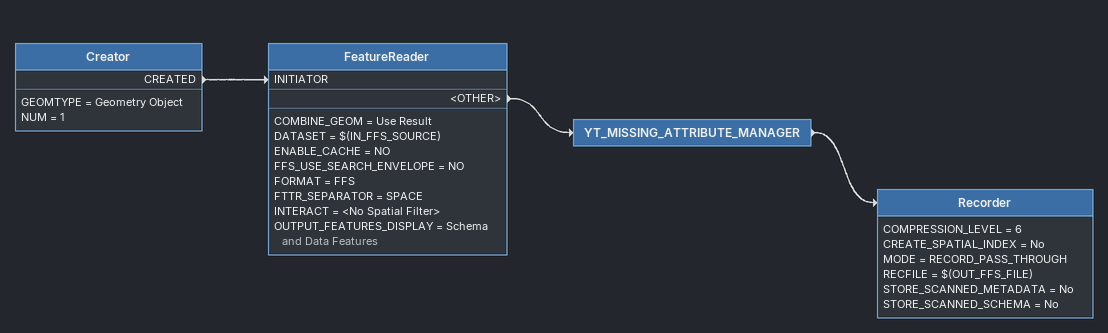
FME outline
Creator
    GEOMTYPE = Geometry Object
    NUM = 1
    CREATED -> FeatureReader [INITIATOR]
FeatureReader
    COMBINE_GEOM = Use Result
    DATASET = $(IN_FFS_SOURCE)
    ENABLE_CACHE = NO
    FFS_USE_SEARCH_ENVELOPE = NO
    FORMAT = FFS
    FTTR_SEPARATOR = SPACE
    INTERACT = <No Spatial Filter>
    OUTPUT_FEATURES_DISPLAY = Schema and Data Features
    <OTHER> -> YT_MISSING_ATTRIBUTE_MANAGER
YT_MISSING_ATTRIBUTE_MANAGER
    -> Recorder
Recorder
    COMPRESSION_LEVEL = 6
    CREATE_SPATIAL_INDEX = No
    MODE = RECORD_PASS_THROUGH
    RECFILE = $(OUT_FFS_FILE)
    STORE_SCANNED_METADATA = No
    STORE_SCANNED_SCHEMA = No
